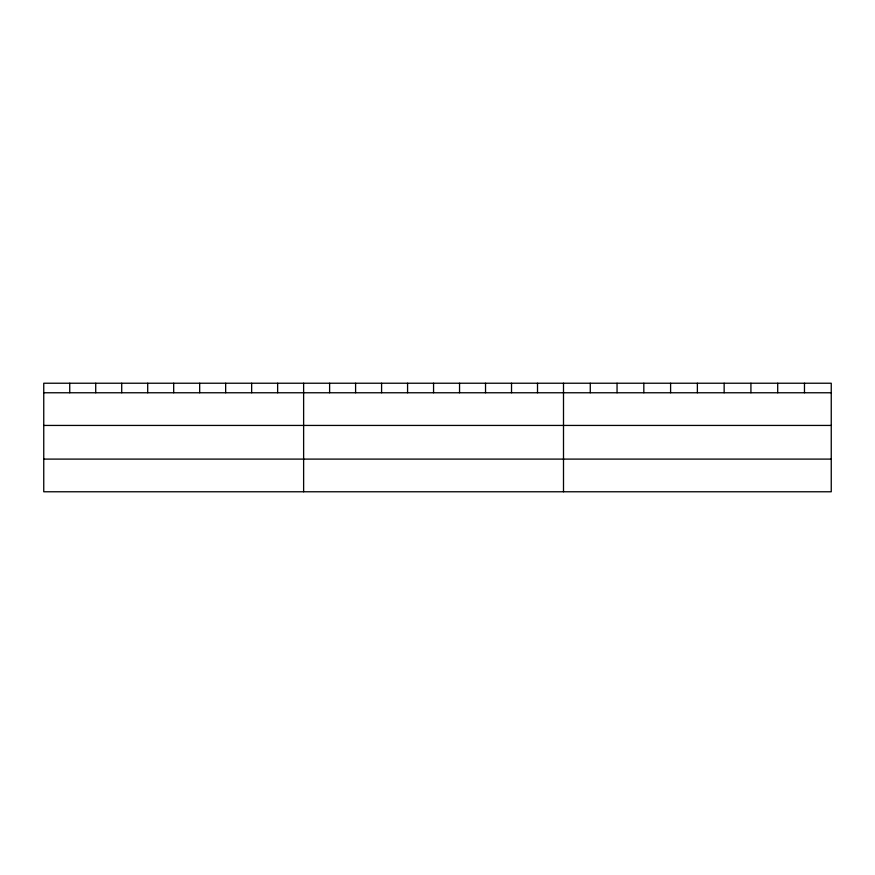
<?xml version="1.0" encoding="UTF-8"?>
<svg xmlns="http://www.w3.org/2000/svg" width="875" height="875" viewBox="0 0 875 875"><rect width="100%" height="100%" fill="white"/><g stroke="black" fill="none" stroke-linecap="round" stroke-linejoin="round"><path stroke-width="1.31" d="M831.25 425.436L831.25 383.228L43.75 383.228L43.75 491.772L831.25 491.772L831.25 425.436L43.75 425.436M43.75 392.766L831.25 392.766M43.75 459.102L831.25 459.102M804.475 383.228L804.475 392.766M777.7 383.228L777.7 392.766M750.925 383.228L750.925 392.766M724.15 383.228L724.15 392.766M697.375 383.228L697.375 392.766M670.6 383.228L670.6 392.766M643.825 383.228L643.825 392.766M617.05 383.228L617.05 392.766M590.275 383.228L590.275 392.766M563.5 383.228L563.5 491.772M537.513 383.228L537.513 392.766M511.525 383.228L511.525 392.766M485.538 383.228L485.538 392.766M459.55 383.228L459.55 392.766M433.562 383.228L433.562 392.766M407.575 383.228L407.575 392.766M381.587 383.228L381.587 392.766M355.6 383.228L355.6 392.766M329.613 383.228L329.613 392.766M303.625 383.228L303.625 491.772M277.637 383.228L277.637 392.766M251.65 383.228L251.65 392.766M225.662 383.228L225.662 392.766M199.675 383.228L199.675 392.766M173.688 383.228L173.688 392.766M147.7 383.228L147.7 392.766M121.713 383.228L121.713 392.766M95.725 383.228L95.725 392.766M69.737 383.228L69.737 392.766"/></g></svg>
